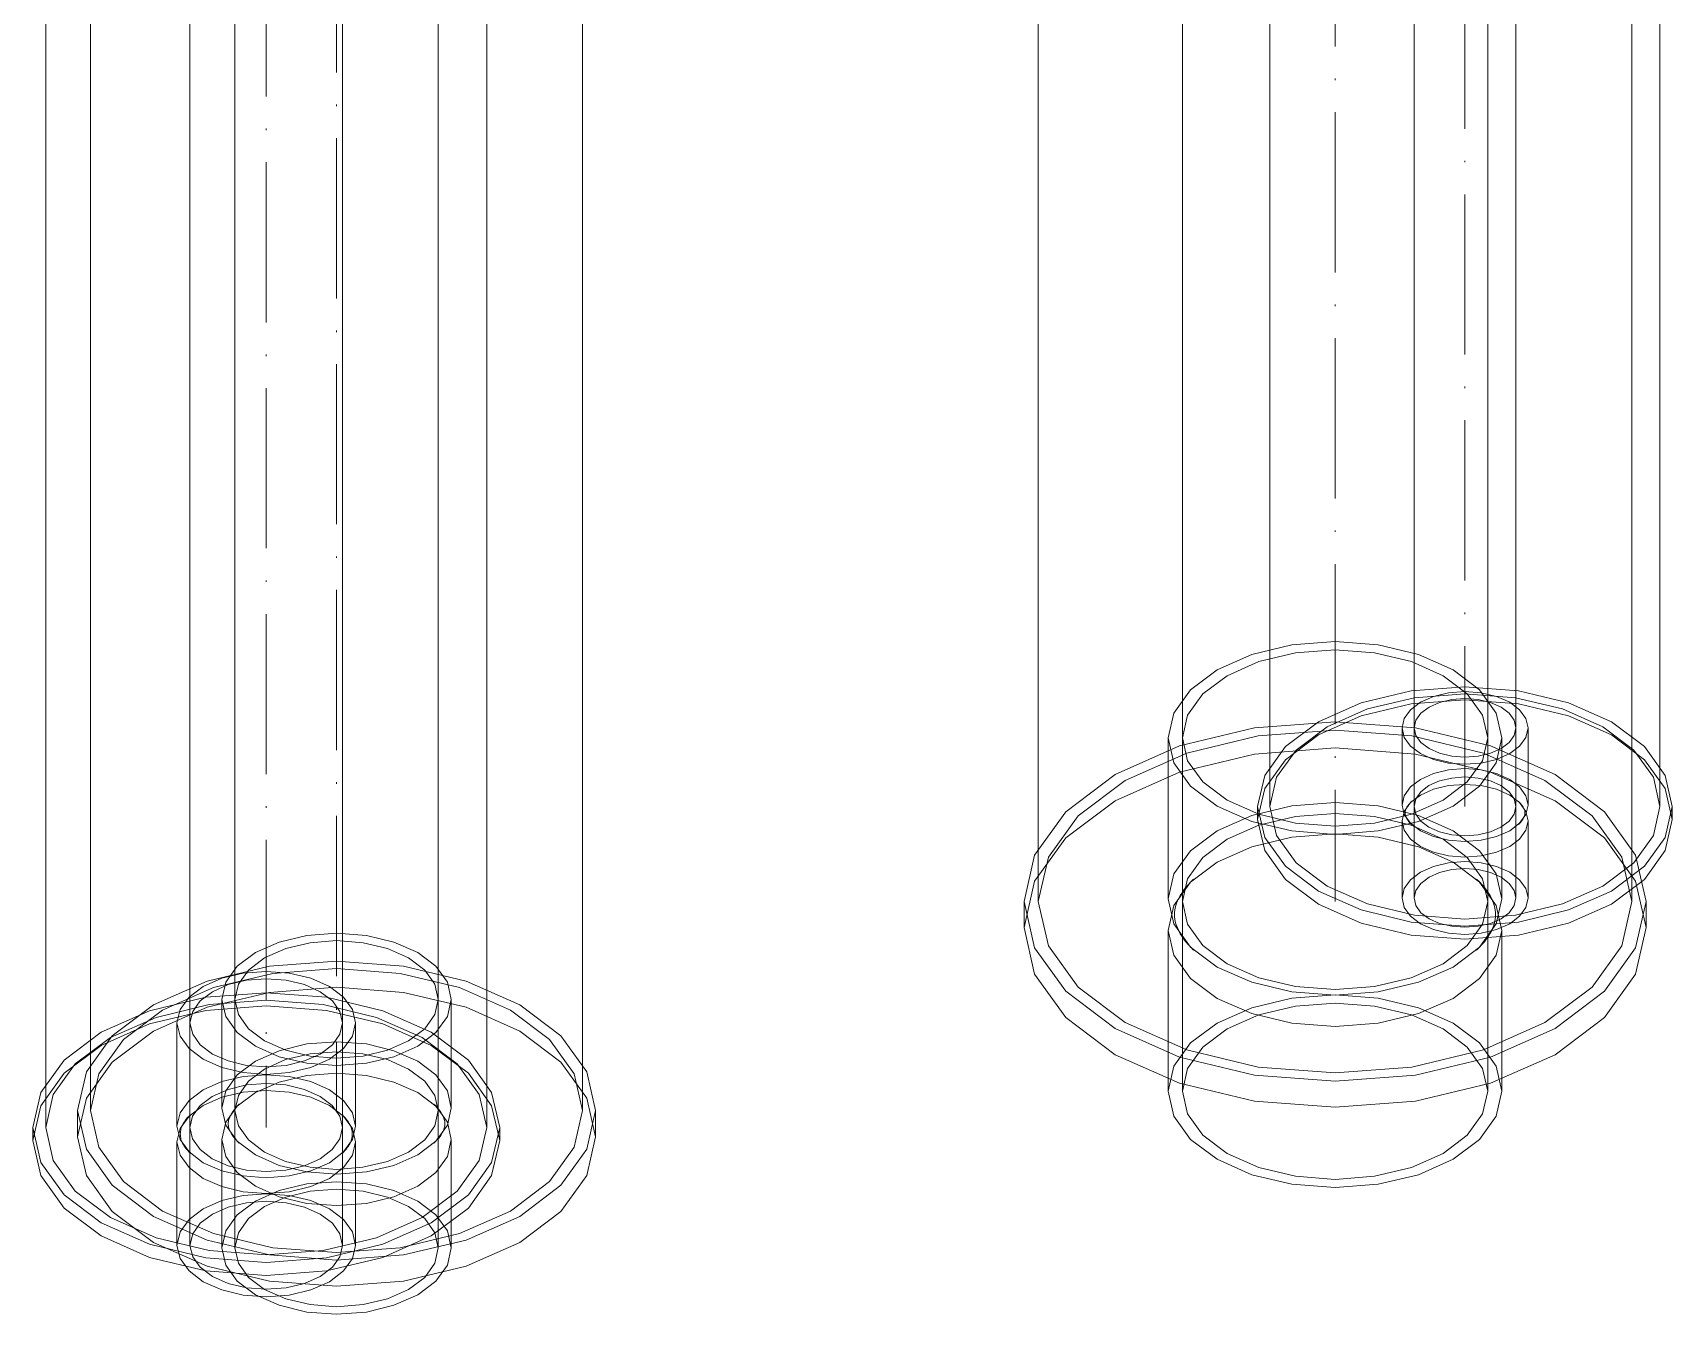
# Model space of a CAD drawing. Header units: millimetres. Extents: x -88595 to 880822, y -1054509 to -148035.
# Drawn here: x 425462.4 to 425564.7, y -314299.4 to -314219.5 of the extents above; entities that cross this region are included whole.
import ezdxf

# ---------------------------------------------------------------- set-up
doc = ezdxf.new("R2010")
doc.units = ezdxf.units.MM
doc.linetypes.add('$12$ADSK_Осевая', pattern=[14, 10, -2, 0, -2])
for name, color, linetype, lineweight in [('Изоляция', 7, 'Continuous', 18), ('Трубопровод', 7, 'Continuous', 18), ('Трубопроводы', 7, 'Continuous', 18)]:
    doc.layers.add(name, color=color, linetype=linetype, lineweight=lineweight)

# ---------------------------------------------------------------- blocks, each defined once
blk = doc.blocks.new('$0$ADSK_МедьПайка_Муфта - Муфта медная под пайку-4467626-В_ОВ3_4')
at = {"layer": 'Трубопроводы', "color": 190, "true_color": 0x8000ff}
for p, q in [((-8356.85, 8641.21), (-8356.85, 8634.75)), ((-8356.04, 8641.21), (-8356.04, 8627.32)), ((-8346.52, 8627.32), (-8346.52, 8641.21)), ((-8345.71, 8634.75), (-8345.71, 8641.21)), ((-8356.85, 8633.78), (-8356.85, 8627.32)), ((-8345.71, 8627.32), (-8345.71, 8633.78))]:
    blk.add_line(p, q, dxfattribs=at)
for points in [[(-8347.34, 8643.48, 0), (-8348.49, 8643.99, 0), (-8349.84, 8644.31, 0), (-8351.28, 8644.42, 0), (-8352.72, 8644.31, 0), (-8354.06, 8643.99, 0), (-8355.22, 8643.48, 0), (-8356.1, 8642.81, 0), (-8356.66, 8642.04, 0), (-8356.85, 8641.21, 0), (-8356.66, 8640.37, 0), (-8356.1, 8639.6, 0), (-8355.22, 8638.93, 0)], [(-8354.64, 8639.26, 0), (-8355.4, 8639.83, 0), (-8355.87, 8640.49, 0), (-8356.04, 8641.21, 0), (-8355.87, 8641.92, 0), (-8355.4, 8642.58, 0), (-8354.64, 8643.15, 0), (-8353.66, 8643.59, 0), (-8352.51, 8643.86, 0), (-8351.28, 8643.95, 0), (-8350.04, 8643.86, 0), (-8348.9, 8643.59, 0), (-8347.91, 8643.15, 0)], [(-8355.22, 8638.93, 0), (-8354.06, 8638.42, 0), (-8352.72, 8638.1, 0), (-8351.28, 8637.99, 0), (-8349.84, 8638.1, 0), (-8348.49, 8638.42, 0), (-8347.34, 8638.93, 0), (-8346.45, 8639.6, 0), (-8345.9, 8640.37, 0), (-8345.71, 8641.21, 0), (-8345.9, 8642.04, 0), (-8346.45, 8642.81, 0), (-8347.34, 8643.48, 0)], [(-8347.91, 8643.15, 0), (-8347.15, 8642.58, 0), (-8346.68, 8641.92, 0), (-8346.52, 8641.21, 0), (-8346.68, 8640.49, 0), (-8347.15, 8639.83, 0), (-8347.91, 8639.26, 0), (-8348.9, 8638.83, 0), (-8350.04, 8638.55, 0), (-8351.28, 8638.46, 0), (-8352.51, 8638.55, 0), (-8353.66, 8638.83, 0), (-8354.64, 8639.26, 0)], [(-8347.34, 8637.03, 0), (-8348.49, 8637.54, 0), (-8349.84, 8637.86, 0), (-8351.28, 8637.97, 0), (-8352.72, 8637.86, 0), (-8354.06, 8637.54, 0), (-8355.22, 8637.03, 0), (-8356.1, 8636.36, 0), (-8356.66, 8635.59, 0), (-8356.85, 8634.75, 0), (-8356.66, 8633.92, 0), (-8356.1, 8633.15, 0), (-8355.22, 8632.48, 0)], [(-8355.22, 8631.5, 0), (-8356.1, 8632.17, 0), (-8356.66, 8632.94, 0), (-8356.85, 8633.78, 0), (-8356.66, 8634.61, 0), (-8356.1, 8635.38, 0), (-8355.22, 8636.05, 0), (-8354.06, 8636.56, 0), (-8352.72, 8636.88, 0), (-8351.28, 8636.99, 0), (-8349.84, 8636.88, 0), (-8348.49, 8636.56, 0), (-8347.34, 8636.05, 0)], [(-8355.22, 8632.48, 0), (-8354.06, 8631.97, 0), (-8352.72, 8631.65, 0), (-8351.28, 8631.54, 0), (-8349.84, 8631.65, 0), (-8348.49, 8631.97, 0), (-8347.34, 8632.48, 0), (-8346.45, 8633.15, 0), (-8345.9, 8633.92, 0), (-8345.71, 8634.75, 0), (-8345.9, 8635.59, 0), (-8346.45, 8636.36, 0), (-8347.34, 8637.03, 0)], [(-8356, 8635.48, 0), (-8356.1, 8635.39, 0), (-8356.19, 8635.29, 0), (-8356.27, 8635.2, 0), (-8356.34, 8635.1, 0), (-8356.4, 8635.01, 0), (-8356.46, 8634.92, 0), (-8356.5, 8634.83, 0), (-8356.54, 8634.75, 0), (-8356.58, 8634.66, 0), (-8356.6, 8634.58, 0), (-8356.62, 8634.5, 0), (-8356.64, 8634.42, 0), (-8356.64, 8634.34, 0), (-8356.65, 8634.26, 0), (-8356.64, 8634.19, 0), (-8356.64, 8634.11, 0), (-8356.62, 8634.03, 0), (-8356.6, 8633.95, 0), (-8356.58, 8633.86, 0), (-8356.54, 8633.78, 0), (-8356.5, 8633.69, 0), (-8356.45, 8633.6, 0), (-8356.4, 8633.51, 0), (-8356.34, 8633.42, 0), (-8356.26, 8633.33, 0), (-8356.18, 8633.23, 0), (-8356.09, 8633.14, 0), (-8356, 8633.05, 0)], [(-8347.34, 8636.05, 0), (-8346.45, 8635.38, 0), (-8345.9, 8634.61, 0), (-8345.71, 8633.78, 0), (-8345.9, 8632.94, 0), (-8346.45, 8632.17, 0), (-8347.34, 8631.5, 0), (-8348.49, 8630.99, 0), (-8349.84, 8630.67, 0), (-8351.28, 8630.56, 0), (-8352.72, 8630.67, 0), (-8354.06, 8630.99, 0), (-8355.22, 8631.5, 0)], [(-8346.55, 8635.48, 0), (-8346.46, 8635.39, 0), (-8346.37, 8635.29, 0), (-8346.29, 8635.2, 0), (-8346.21, 8635.1, 0), (-8346.15, 8635.01, 0), (-8346.1, 8634.92, 0), (-8346.05, 8634.83, 0), (-8346.01, 8634.75, 0), (-8345.98, 8634.66, 0), (-8345.95, 8634.58, 0), (-8345.93, 8634.5, 0), (-8345.92, 8634.42, 0), (-8345.91, 8634.34, 0), (-8345.91, 8634.26, 0), (-8345.91, 8634.19, 0), (-8345.92, 8634.11, 0), (-8345.93, 8634.03, 0), (-8345.95, 8633.95, 0), (-8345.98, 8633.86, 0), (-8346.01, 8633.78, 0), (-8346.05, 8633.69, 0), (-8346.1, 8633.6, 0), (-8346.15, 8633.51, 0), (-8346.22, 8633.42, 0), (-8346.29, 8633.33, 0), (-8346.37, 8633.23, 0), (-8346.46, 8633.14, 0), (-8346.55, 8633.05, 0)], [(-8355.22, 8625.05, 0), (-8356.1, 8625.72, 0), (-8356.66, 8626.49, 0), (-8356.85, 8627.32, 0), (-8356.66, 8628.16, 0), (-8356.1, 8628.93, 0), (-8355.22, 8629.6, 0), (-8354.06, 8630.11, 0), (-8352.72, 8630.43, 0), (-8351.28, 8630.54, 0), (-8349.84, 8630.43, 0), (-8348.49, 8630.11, 0), (-8347.34, 8629.6, 0)], [(-8347.91, 8629.27, 0), (-8348.9, 8629.7, 0), (-8350.04, 8629.98, 0), (-8351.28, 8630.07, 0), (-8352.51, 8629.98, 0), (-8353.66, 8629.7, 0), (-8354.64, 8629.27, 0), (-8355.4, 8628.7, 0), (-8355.87, 8628.04, 0), (-8356.04, 8627.32, 0), (-8355.87, 8626.61, 0), (-8355.4, 8625.95, 0), (-8354.64, 8625.38, 0)], [(-8347.34, 8629.6, 0), (-8346.45, 8628.93, 0), (-8345.9, 8628.16, 0), (-8345.71, 8627.32, 0), (-8345.9, 8626.49, 0), (-8346.45, 8625.72, 0), (-8347.34, 8625.05, 0), (-8348.49, 8624.54, 0), (-8349.84, 8624.22, 0), (-8351.28, 8624.11, 0), (-8352.72, 8624.22, 0), (-8354.06, 8624.54, 0), (-8355.22, 8625.05, 0)], [(-8354.64, 8625.38, 0), (-8353.66, 8624.94, 0), (-8352.51, 8624.67, 0), (-8351.28, 8624.58, 0), (-8350.04, 8624.67, 0), (-8348.9, 8624.94, 0), (-8347.91, 8625.38, 0), (-8347.15, 8625.95, 0), (-8346.68, 8626.61, 0), (-8346.52, 8627.32, 0), (-8346.68, 8628.04, 0), (-8347.15, 8628.7, 0), (-8347.91, 8629.27, 0)]]:
    blk.add_polyline3d(points, dxfattribs=at)
blk = doc.blocks.new('$0$ADSK_МедьПайка_Муфта - Муфта медная под пайку-4466393-В_ОВ3_4')
at = {"layer": 'Трубопроводы', "color": 134, "true_color": 0x00a6a6}
for p, q in [((-8354.05, 8642.67), (-8354.05, 8635.89)), ((-8353.24, 8642.67), (-8353.24, 8627.16)), ((-8340.54, 8627.16), (-8340.54, 8642.67)), ((-8339.73, 8635.89), (-8339.73, 8642.67)), ((-8354.05, 8633.93), (-8354.05, 8627.16)), ((-8339.73, 8627.16), (-8339.73, 8633.93))]:
    blk.add_line(p, q, dxfattribs=at)
for points in [[(-8341.82, 8645.59, 0), (-8343.31, 8646.25, 0), (-8345.03, 8646.66, 0), (-8346.89, 8646.8, 0), (-8348.74, 8646.66, 0), (-8350.47, 8646.25, 0), (-8351.95, 8645.59, 0), (-8353.09, 8644.74, 0), (-8353.8, 8643.74, 0), (-8354.05, 8642.67, 0), (-8353.8, 8641.6, 0), (-8353.09, 8640.6, 0), (-8351.95, 8639.75, 0)], [(-8351.38, 8640.08, 0), (-8352.39, 8640.84, 0), (-8353.02, 8641.72, 0), (-8353.24, 8642.67, 0), (-8353.02, 8643.62, 0), (-8352.39, 8644.5, 0), (-8351.38, 8645.26, 0), (-8350.06, 8645.85, 0), (-8348.53, 8646.21, 0), (-8346.89, 8646.34, 0), (-8345.24, 8646.21, 0), (-8343.71, 8645.85, 0), (-8342.4, 8645.26, 0)], [(-8351.95, 8639.75, 0), (-8350.47, 8639.09, 0), (-8348.74, 8638.68, 0), (-8346.89, 8638.54, 0), (-8345.03, 8638.68, 0), (-8343.31, 8639.09, 0), (-8341.82, 8639.75, 0), (-8340.69, 8640.6, 0), (-8339.97, 8641.6, 0), (-8339.73, 8642.67, 0), (-8339.97, 8643.74, 0), (-8340.69, 8644.74, 0), (-8341.82, 8645.59, 0)], [(-8342.4, 8645.26, 0), (-8341.39, 8644.5, 0), (-8340.75, 8643.62, 0), (-8340.54, 8642.67, 0), (-8340.75, 8641.72, 0), (-8341.39, 8640.84, 0), (-8342.4, 8640.08, 0), (-8343.71, 8639.5, 0), (-8345.24, 8639.13, 0), (-8346.89, 8639, 0), (-8348.53, 8639.13, 0), (-8350.06, 8639.5, 0), (-8351.38, 8640.08, 0)], [(-8341.82, 8638.82, 0), (-8343.31, 8639.47, 0), (-8345.03, 8639.89, 0), (-8346.89, 8640.03, 0), (-8348.74, 8639.89, 0), (-8350.47, 8639.47, 0), (-8351.95, 8638.82, 0), (-8353.09, 8637.96, 0), (-8353.8, 8636.96, 0), (-8354.05, 8635.89, 0), (-8353.8, 8634.82, 0), (-8353.09, 8633.83, 0), (-8351.95, 8632.97, 0)], [(-8351.95, 8632.97, 0), (-8350.47, 8632.31, 0), (-8348.74, 8631.9, 0), (-8346.89, 8631.76, 0), (-8345.03, 8631.9, 0), (-8343.31, 8632.31, 0), (-8341.82, 8632.97, 0), (-8340.69, 8633.83, 0), (-8339.97, 8634.82, 0), (-8339.73, 8635.89, 0), (-8339.97, 8636.96, 0), (-8340.69, 8637.96, 0), (-8341.82, 8638.82, 0)], [(-8351.95, 8631.01, 0), (-8353.09, 8631.87, 0), (-8353.8, 8632.86, 0), (-8354.05, 8633.93, 0), (-8353.8, 8635, 0), (-8353.09, 8636, 0), (-8351.95, 8636.86, 0), (-8350.47, 8637.51, 0), (-8348.74, 8637.93, 0), (-8346.89, 8638.07, 0), (-8345.03, 8637.93, 0), (-8343.31, 8637.51, 0), (-8341.82, 8636.86, 0)], [(-8341.82, 8636.86, 0), (-8340.69, 8636, 0), (-8339.97, 8635, 0), (-8339.73, 8633.93, 0), (-8339.97, 8632.86, 0), (-8340.69, 8631.87, 0), (-8341.82, 8631.01, 0), (-8343.31, 8630.35, 0), (-8345.03, 8629.94, 0), (-8346.89, 8629.8, 0), (-8348.74, 8629.94, 0), (-8350.47, 8630.35, 0), (-8351.95, 8631.01, 0)], [(-8352.96, 8636.13, 0), (-8353.07, 8636.02, 0), (-8353.17, 8635.91, 0), (-8353.27, 8635.8, 0), (-8353.34, 8635.7, 0), (-8353.41, 8635.6, 0), (-8353.47, 8635.51, 0), (-8353.52, 8635.42, 0), (-8353.56, 8635.33, 0), (-8353.59, 8635.25, 0), (-8353.61, 8635.18, 0), (-8353.63, 8635.11, 0), (-8353.64, 8635.04, 0), (-8353.65, 8634.98, 0), (-8353.65, 8634.91, 0), (-8353.65, 8634.85, 0), (-8353.64, 8634.78, 0), (-8353.63, 8634.72, 0), (-8353.61, 8634.64, 0), (-8353.59, 8634.57, 0), (-8353.55, 8634.49, 0), (-8353.52, 8634.41, 0), (-8353.47, 8634.32, 0), (-8353.41, 8634.22, 0), (-8353.34, 8634.12, 0), (-8353.26, 8634.02, 0), (-8353.17, 8633.92, 0), (-8353.07, 8633.81, 0), (-8352.96, 8633.7, 0)], [(-8340.82, 8636.13, 0), (-8340.7, 8636.02, 0), (-8340.6, 8635.91, 0), (-8340.51, 8635.8, 0), (-8340.43, 8635.7, 0), (-8340.36, 8635.6, 0), (-8340.31, 8635.51, 0), (-8340.26, 8635.42, 0), (-8340.22, 8635.33, 0), (-8340.19, 8635.25, 0), (-8340.17, 8635.18, 0), (-8340.15, 8635.11, 0), (-8340.14, 8635.04, 0), (-8340.13, 8634.98, 0), (-8340.13, 8634.91, 0), (-8340.13, 8634.85, 0), (-8340.14, 8634.78, 0), (-8340.15, 8634.72, 0), (-8340.17, 8634.64, 0), (-8340.19, 8634.57, 0), (-8340.22, 8634.49, 0), (-8340.26, 8634.41, 0), (-8340.31, 8634.32, 0), (-8340.37, 8634.22, 0), (-8340.43, 8634.12, 0), (-8340.51, 8634.02, 0), (-8340.61, 8633.92, 0), (-8340.71, 8633.81, 0), (-8340.82, 8633.7, 0)], [(-8351.95, 8624.23, 0), (-8353.09, 8625.09, 0), (-8353.8, 8626.09, 0), (-8354.05, 8627.16, 0), (-8353.8, 8628.23, 0), (-8353.09, 8629.22, 0), (-8351.95, 8630.08, 0), (-8350.47, 8630.74, 0), (-8348.74, 8631.15, 0), (-8346.89, 8631.29, 0), (-8345.03, 8631.15, 0), (-8343.31, 8630.74, 0), (-8341.82, 8630.08, 0)], [(-8342.4, 8629.75, 0), (-8343.71, 8630.33, 0), (-8345.24, 8630.7, 0), (-8346.89, 8630.82, 0), (-8348.53, 8630.7, 0), (-8350.06, 8630.33, 0), (-8351.38, 8629.75, 0), (-8352.39, 8628.99, 0), (-8353.02, 8628.11, 0), (-8353.24, 8627.16, 0), (-8353.02, 8626.21, 0), (-8352.39, 8625.32, 0), (-8351.38, 8624.56, 0)], [(-8341.82, 8630.08, 0), (-8340.69, 8629.22, 0), (-8339.97, 8628.23, 0), (-8339.73, 8627.16, 0), (-8339.97, 8626.09, 0), (-8340.69, 8625.09, 0), (-8341.82, 8624.23, 0), (-8343.31, 8623.58, 0), (-8345.03, 8623.16, 0), (-8346.89, 8623.02, 0), (-8348.74, 8623.16, 0), (-8350.47, 8623.58, 0), (-8351.95, 8624.23, 0)], [(-8351.38, 8624.56, 0), (-8350.06, 8623.98, 0), (-8348.53, 8623.62, 0), (-8346.89, 8623.49, 0), (-8345.24, 8623.62, 0), (-8343.71, 8623.98, 0), (-8342.4, 8624.56, 0), (-8341.39, 8625.32, 0), (-8340.75, 8626.21, 0), (-8340.54, 8627.16, 0), (-8340.75, 8628.11, 0), (-8341.39, 8628.99, 0), (-8342.4, 8629.75, 0)]]:
    blk.add_polyline3d(points, dxfattribs=at)
blk = doc.blocks.new('$0$ADSK_МедьПайка_Муфта - Муфта медная под пайку-4467772-В_ОВ3_4')
at = {"layer": 'Трубопроводы', "color": 134, "true_color": 0x00a6a6}
for p, q in [((-8294.98, 8658.99), (-8294.98, 8648.94)), ((-8294.09, 8658.99), (-8294.09, 8636.94)), ((-8275.04, 8636.94), (-8275.04, 8658.99)), ((-8274.15, 8648.94), (-8274.15, 8658.99)), ((-8294.98, 8646.98), (-8294.98, 8636.94)), ((-8274.15, 8636.94), (-8274.15, 8646.98))]:
    blk.add_line(p, q, dxfattribs=at)
for points in [[(-8277.2, 8663.24, 0), (-8279.36, 8664.19, 0), (-8281.87, 8664.79, 0), (-8284.57, 8665, 0), (-8287.26, 8664.79, 0), (-8289.77, 8664.19, 0), (-8291.93, 8663.24, 0), (-8293.59, 8661.99, 0), (-8294.63, 8660.54, 0), (-8294.98, 8658.99, 0), (-8294.63, 8657.43, 0), (-8293.59, 8655.98, 0), (-8291.93, 8654.73, 0)], [(-8291.3, 8655.1, 0), (-8292.82, 8656.24, 0), (-8293.77, 8657.56, 0), (-8294.09, 8658.99, 0), (-8293.77, 8660.41, 0), (-8292.82, 8661.74, 0), (-8291.3, 8662.87, 0), (-8289.33, 8663.75, 0), (-8287.03, 8664.3, 0), (-8284.57, 8664.49, 0), (-8282.1, 8664.3, 0), (-8279.8, 8663.75, 0), (-8277.83, 8662.87, 0)], [(-8291.93, 8654.73, 0), (-8289.77, 8653.78, 0), (-8287.26, 8653.18, 0), (-8284.57, 8652.97, 0), (-8281.87, 8653.18, 0), (-8279.36, 8653.78, 0), (-8277.2, 8654.73, 0), (-8275.55, 8655.98, 0), (-8274.51, 8657.43, 0), (-8274.15, 8658.99, 0), (-8274.51, 8660.54, 0), (-8275.55, 8661.99, 0), (-8277.2, 8663.24, 0)], [(-8277.83, 8662.87, 0), (-8276.32, 8661.74, 0), (-8275.37, 8660.41, 0), (-8275.04, 8658.99, 0), (-8275.37, 8657.56, 0), (-8276.32, 8656.24, 0), (-8277.83, 8655.1, 0), (-8279.8, 8654.22, 0), (-8282.1, 8653.67, 0), (-8284.57, 8653.49, 0), (-8287.03, 8653.67, 0), (-8289.33, 8654.22, 0), (-8291.3, 8655.1, 0)], [(-8277.2, 8653.2, 0), (-8279.36, 8654.15, 0), (-8281.87, 8654.75, 0), (-8284.57, 8654.96, 0), (-8287.26, 8654.75, 0), (-8289.77, 8654.15, 0), (-8291.93, 8653.2, 0), (-8293.59, 8651.95, 0), (-8294.63, 8650.5, 0), (-8294.98, 8648.94, 0), (-8294.63, 8647.39, 0), (-8293.59, 8645.94, 0), (-8291.93, 8644.69, 0)], [(-8291.93, 8642.73, 0), (-8293.59, 8643.98, 0), (-8294.63, 8645.43, 0), (-8294.98, 8646.98, 0), (-8294.63, 8648.54, 0), (-8293.59, 8649.99, 0), (-8291.93, 8651.24, 0), (-8289.77, 8652.19, 0), (-8287.26, 8652.79, 0), (-8284.57, 8653, 0), (-8281.87, 8652.79, 0), (-8279.36, 8652.19, 0), (-8277.2, 8651.24, 0)], [(-8291.93, 8644.69, 0), (-8289.77, 8643.74, 0), (-8287.26, 8643.14, 0), (-8284.57, 8642.93, 0), (-8281.87, 8643.14, 0), (-8279.36, 8643.74, 0), (-8277.2, 8644.69, 0), (-8275.55, 8645.94, 0), (-8274.51, 8647.39, 0), (-8274.15, 8648.94, 0), (-8274.51, 8650.5, 0), (-8275.55, 8651.95, 0), (-8277.2, 8653.2, 0)], [(-8277.2, 8651.24, 0), (-8275.55, 8649.99, 0), (-8274.51, 8648.54, 0), (-8274.15, 8646.98, 0), (-8274.51, 8645.43, 0), (-8275.55, 8643.98, 0), (-8277.2, 8642.73, 0), (-8279.36, 8641.78, 0), (-8281.87, 8641.18, 0), (-8284.57, 8640.97, 0), (-8287.26, 8641.18, 0), (-8289.77, 8641.78, 0), (-8291.93, 8642.73, 0)], [(-8293.4, 8650.17, 0), (-8293.58, 8650, 0), (-8293.74, 8649.82, 0), (-8293.89, 8649.65, 0), (-8294.02, 8649.48, 0), (-8294.14, 8649.31, 0), (-8294.24, 8649.15, 0), (-8294.33, 8648.99, 0), (-8294.4, 8648.83, 0), (-8294.46, 8648.68, 0), (-8294.5, 8648.53, 0), (-8294.54, 8648.38, 0), (-8294.56, 8648.24, 0), (-8294.58, 8648.1, 0), (-8294.58, 8647.96, 0), (-8294.58, 8647.82, 0), (-8294.56, 8647.68, 0), (-8294.54, 8647.54, 0), (-8294.5, 8647.39, 0), (-8294.45, 8647.24, 0), (-8294.39, 8647.09, 0), (-8294.32, 8646.93, 0), (-8294.23, 8646.77, 0), (-8294.13, 8646.61, 0), (-8294.02, 8646.44, 0), (-8293.88, 8646.27, 0), (-8293.73, 8646.1, 0), (-8293.57, 8645.92, 0), (-8293.4, 8645.75, 0)], [(-8275.74, 8650.17, 0), (-8275.56, 8650, 0), (-8275.39, 8649.82, 0), (-8275.24, 8649.65, 0), (-8275.11, 8649.48, 0), (-8274.99, 8649.31, 0), (-8274.89, 8649.15, 0), (-8274.81, 8648.99, 0), (-8274.74, 8648.83, 0), (-8274.68, 8648.68, 0), (-8274.63, 8648.53, 0), (-8274.59, 8648.38, 0), (-8274.57, 8648.24, 0), (-8274.56, 8648.1, 0), (-8274.55, 8647.96, 0), (-8274.56, 8647.82, 0), (-8274.57, 8647.68, 0), (-8274.6, 8647.54, 0), (-8274.63, 8647.39, 0), (-8274.68, 8647.24, 0), (-8274.74, 8647.09, 0), (-8274.81, 8646.93, 0), (-8274.9, 8646.77, 0), (-8275, 8646.61, 0), (-8275.12, 8646.44, 0), (-8275.25, 8646.27, 0), (-8275.4, 8646.1, 0), (-8275.56, 8645.92, 0), (-8275.74, 8645.75, 0)], [(-8291.93, 8632.69, 0), (-8293.59, 8633.93, 0), (-8294.63, 8635.38, 0), (-8294.98, 8636.94, 0), (-8294.63, 8638.5, 0), (-8293.59, 8639.95, 0), (-8291.93, 8641.19, 0), (-8289.77, 8642.15, 0), (-8287.26, 8642.75, 0), (-8284.57, 8642.95, 0), (-8281.87, 8642.75, 0), (-8279.36, 8642.15, 0), (-8277.2, 8641.19, 0)], [(-8277.83, 8640.83, 0), (-8279.8, 8641.7, 0), (-8282.1, 8642.25, 0), (-8284.57, 8642.44, 0), (-8287.03, 8642.25, 0), (-8289.33, 8641.7, 0), (-8291.3, 8640.83, 0), (-8292.82, 8639.69, 0), (-8293.77, 8638.36, 0), (-8294.09, 8636.94, 0), (-8293.77, 8635.52, 0), (-8292.82, 8634.19, 0), (-8291.3, 8633.05, 0)], [(-8277.2, 8641.19, 0), (-8275.55, 8639.95, 0), (-8274.51, 8638.5, 0), (-8274.15, 8636.94, 0), (-8274.51, 8635.38, 0), (-8275.55, 8633.93, 0), (-8277.2, 8632.69, 0), (-8279.36, 8631.73, 0), (-8281.87, 8631.13, 0), (-8284.57, 8630.93, 0), (-8287.26, 8631.13, 0), (-8289.77, 8631.73, 0), (-8291.93, 8632.69, 0)], [(-8291.3, 8633.05, 0), (-8289.33, 8632.18, 0), (-8287.03, 8631.63, 0), (-8284.57, 8631.44, 0), (-8282.1, 8631.63, 0), (-8279.8, 8632.18, 0), (-8277.83, 8633.05, 0), (-8276.32, 8634.19, 0), (-8275.37, 8635.52, 0), (-8275.04, 8636.94, 0), (-8275.37, 8638.36, 0), (-8276.32, 8639.69, 0), (-8277.83, 8640.83, 0)]]:
    blk.add_polyline3d(points, dxfattribs=at)
blk = doc.blocks.new('$0$ADSK_МедьПайка_Муфта - Муфта медная под пайку-V64-В_ОВ3_4')
at = {"layer": 'Трубопроводы', "color": 190, "true_color": 0x8000ff}
for p, q in [((-8280.39, 8659.61), (-8280.39, 8654.8)), ((-8279.63, 8659.61), (-8279.63, 8649)), ((-8273.28, 8649), (-8273.28, 8659.61)), ((-8272.52, 8654.8), (-8272.52, 8659.61)), ((-8280.39, 8653.82), (-8280.39, 8649)), ((-8272.52, 8649), (-8272.52, 8653.82))]:
    blk.add_line(p, q, dxfattribs=at)
for points in [[(-8273.67, 8658.01, 0), (-8273.05, 8658.48, 0), (-8272.66, 8659.02, 0), (-8272.52, 8659.61, 0), (-8272.66, 8660.2, 0), (-8273.05, 8660.75, 0), (-8273.67, 8661.22, 0), (-8274.49, 8661.58, 0), (-8275.44, 8661.81, 0), (-8276.46, 8661.88, 0), (-8277.48, 8661.81, 0), (-8278.42, 8661.58, 0), (-8279.24, 8661.22, 0)], [(-8279.24, 8661.22, 0), (-8279.86, 8660.75, 0), (-8280.26, 8660.2, 0), (-8280.39, 8659.61, 0), (-8280.26, 8659.02, 0), (-8279.86, 8658.48, 0), (-8279.24, 8658.01, 0), (-8278.42, 8657.65, 0), (-8277.48, 8657.42, 0), (-8276.46, 8657.34, 0), (-8275.44, 8657.42, 0), (-8274.49, 8657.65, 0), (-8273.67, 8658.01, 0)], [(-8274.21, 8658.32, 0), (-8274.87, 8658.03, 0), (-8275.64, 8657.84, 0), (-8276.46, 8657.78, 0), (-8277.28, 8657.84, 0), (-8278.04, 8658.03, 0), (-8278.7, 8658.32, 0), (-8279.21, 8658.7, 0), (-8279.52, 8659.14, 0), (-8279.63, 8659.61, 0), (-8279.52, 8660.09, 0), (-8279.21, 8660.53, 0), (-8278.7, 8660.91, 0)], [(-8278.7, 8660.91, 0), (-8278.04, 8661.2, 0), (-8277.28, 8661.38, 0), (-8276.46, 8661.45, 0), (-8275.64, 8661.38, 0), (-8274.87, 8661.2, 0), (-8274.21, 8660.91, 0), (-8273.71, 8660.53, 0), (-8273.39, 8660.09, 0), (-8273.28, 8659.61, 0), (-8273.39, 8659.14, 0), (-8273.71, 8658.7, 0), (-8274.21, 8658.32, 0)], [(-8273.67, 8653.19, 0), (-8273.05, 8653.66, 0), (-8272.66, 8654.21, 0), (-8272.52, 8654.8, 0), (-8272.66, 8655.38, 0), (-8273.05, 8655.93, 0), (-8273.67, 8656.4, 0), (-8274.49, 8656.76, 0), (-8275.44, 8656.99, 0), (-8276.46, 8657.07, 0), (-8277.48, 8656.99, 0), (-8278.42, 8656.76, 0), (-8279.24, 8656.4, 0)], [(-8279.24, 8656.4, 0), (-8279.86, 8655.93, 0), (-8280.26, 8655.38, 0), (-8280.39, 8654.8, 0), (-8280.26, 8654.21, 0), (-8279.86, 8653.66, 0), (-8279.24, 8653.19, 0), (-8278.42, 8652.83, 0), (-8277.48, 8652.6, 0), (-8276.46, 8652.52, 0), (-8275.44, 8652.6, 0), (-8274.49, 8652.83, 0), (-8273.67, 8653.19, 0)], [(-8279.24, 8655.42, 0), (-8278.42, 8655.78, 0), (-8277.48, 8656.01, 0), (-8276.46, 8656.09, 0), (-8275.44, 8656.01, 0), (-8274.49, 8655.78, 0), (-8273.67, 8655.42, 0), (-8273.05, 8654.95, 0), (-8272.66, 8654.4, 0), (-8272.52, 8653.82, 0), (-8272.66, 8653.23, 0), (-8273.05, 8652.68, 0), (-8273.67, 8652.21, 0)], [(-8273.67, 8652.21, 0), (-8274.49, 8651.85, 0), (-8275.44, 8651.62, 0), (-8276.46, 8651.54, 0), (-8277.48, 8651.62, 0), (-8278.42, 8651.85, 0), (-8279.24, 8652.21, 0), (-8279.86, 8652.68, 0), (-8280.26, 8653.23, 0), (-8280.39, 8653.82, 0), (-8280.26, 8654.4, 0), (-8279.86, 8654.95, 0), (-8279.24, 8655.42, 0)], [(-8279.79, 8653.59, 0), (-8279.86, 8653.65, 0), (-8279.92, 8653.71, 0), (-8279.97, 8653.77, 0), (-8280.01, 8653.83, 0), (-8280.05, 8653.89, 0), (-8280.08, 8653.94, 0), (-8280.11, 8654, 0), (-8280.14, 8654.05, 0), (-8280.15, 8654.09, 0), (-8280.17, 8654.14, 0), (-8280.18, 8654.18, 0), (-8280.19, 8654.23, 0), (-8280.19, 8654.27, 0), (-8280.19, 8654.31, 0), (-8280.19, 8654.35, 0), (-8280.19, 8654.39, 0), (-8280.18, 8654.43, 0), (-8280.17, 8654.47, 0), (-8280.15, 8654.52, 0), (-8280.13, 8654.57, 0), (-8280.11, 8654.62, 0), (-8280.08, 8654.67, 0), (-8280.05, 8654.72, 0), (-8280.01, 8654.78, 0), (-8279.96, 8654.84, 0), (-8279.91, 8654.9, 0), (-8279.85, 8654.96, 0), (-8279.79, 8655.02, 0)], [(-8273.12, 8653.59, 0), (-8273.06, 8653.65, 0), (-8273, 8653.71, 0), (-8272.95, 8653.77, 0), (-8272.9, 8653.83, 0), (-8272.86, 8653.89, 0), (-8272.83, 8653.94, 0), (-8272.8, 8654, 0), (-8272.78, 8654.05, 0), (-8272.76, 8654.09, 0), (-8272.75, 8654.14, 0), (-8272.73, 8654.18, 0), (-8272.73, 8654.23, 0), (-8272.72, 8654.27, 0), (-8272.72, 8654.31, 0), (-8272.72, 8654.35, 0), (-8272.73, 8654.39, 0), (-8272.73, 8654.43, 0), (-8272.75, 8654.47, 0), (-8272.76, 8654.52, 0), (-8272.78, 8654.57, 0), (-8272.8, 8654.62, 0), (-8272.83, 8654.67, 0), (-8272.86, 8654.72, 0), (-8272.9, 8654.78, 0), (-8272.95, 8654.84, 0), (-8273, 8654.9, 0), (-8273.06, 8654.96, 0), (-8273.12, 8655.02, 0)], [(-8273.67, 8647.39, 0), (-8274.49, 8647.03, 0), (-8275.44, 8646.8, 0), (-8276.46, 8646.73, 0), (-8277.48, 8646.8, 0), (-8278.42, 8647.03, 0), (-8279.24, 8647.39, 0), (-8279.86, 8647.86, 0), (-8280.26, 8648.41, 0), (-8280.39, 8649, 0), (-8280.26, 8649.59, 0), (-8279.86, 8650.13, 0), (-8279.24, 8650.6, 0)], [(-8279.24, 8650.6, 0), (-8278.42, 8650.97, 0), (-8277.48, 8651.19, 0), (-8276.46, 8651.27, 0), (-8275.44, 8651.19, 0), (-8274.49, 8650.97, 0), (-8273.67, 8650.6, 0), (-8273.05, 8650.13, 0), (-8272.66, 8649.59, 0), (-8272.52, 8649, 0), (-8272.66, 8648.41, 0), (-8273.05, 8647.86, 0), (-8273.67, 8647.39, 0)], [(-8274.21, 8647.7, 0), (-8273.71, 8648.08, 0), (-8273.39, 8648.52, 0), (-8273.28, 8649, 0), (-8273.39, 8649.47, 0), (-8273.71, 8649.91, 0), (-8274.21, 8650.29, 0), (-8274.87, 8650.59, 0), (-8275.64, 8650.77, 0), (-8276.46, 8650.83, 0), (-8277.28, 8650.77, 0), (-8278.04, 8650.59, 0), (-8278.7, 8650.29, 0)], [(-8278.7, 8650.29, 0), (-8279.21, 8649.91, 0), (-8279.52, 8649.47, 0), (-8279.63, 8649, 0), (-8279.52, 8648.52, 0), (-8279.21, 8648.08, 0), (-8278.7, 8647.7, 0), (-8278.04, 8647.41, 0), (-8277.28, 8647.23, 0), (-8276.46, 8647.17, 0), (-8275.64, 8647.23, 0), (-8274.87, 8647.41, 0), (-8274.21, 8647.7, 0)]]:
    blk.add_polyline3d(points, dxfattribs=at)

msp = doc.modelspace()

# ---------------------------------------------------------------- linework, layer by layer
at = {"layer": 'Изоляция', "color": 190, "true_color": 0x8000ff}
for p, q in [((425539.61, -313661.21), (425539.61, -314267.74)), ((425563.96, -314267.74), (425563.96, -313661.21)), ((425463.21, -313790.43), (425463.21, -314287.78)), ((425490.73, -314287.78), (425490.73, -313790.43)), ((425538.85, -314267.74), (425538.85, -314268.55)), ((425564.72, -314268.55), (425564.72, -314267.74)), ((425462.4, -314287.78), (425462.4, -314288.59)), ((425491.54, -314288.59), (425491.54, -314287.78))]:
    msp.add_line(p, q, dxfattribs=at)
at = {"layer": 'Изоляция', "color": 134, "true_color": 0x00a6a6}
for p, q in [((425466.01, -313710.84), (425466.01, -314286.72)), ((425496.71, -314286.72), (425496.71, -313710.84)), ((425525.16, -313727.86), (425525.16, -314273.67)), ((425562.21, -314273.67), (425562.21, -313727.86)), ((425524.27, -314273.67), (425524.27, -314275.3)), ((425563.1, -314275.3), (425563.1, -314273.67)), ((425465.2, -314286.72), (425465.2, -314288.35)), ((425497.52, -314288.35), (425497.52, -314286.72))]:
    msp.add_line(p, q, dxfattribs=at)
at = {"layer": 'Изоляция', "color": 190, "true_color": 0x8000ff}
for points in [[(425560.94, -314262.46, 0), (425558.26, -314261.27, 0), (425555.14, -314260.52, 0), (425551.79, -314260.27, 0), (425548.44, -314260.52, 0), (425545.32, -314261.27, 0), (425542.64, -314262.46, 0)], [(425542.64, -314263.27, 0), (425545.32, -314262.09, 0), (425548.44, -314261.34, 0), (425551.79, -314261.08, 0), (425555.14, -314261.34, 0), (425558.26, -314262.09, 0), (425560.94, -314263.27, 0)], [(425543.18, -314262.77, 0), (425545.7, -314261.65, 0), (425548.64, -314260.95, 0), (425551.79, -314260.71, 0), (425554.94, -314260.95, 0), (425557.88, -314261.65, 0), (425560.4, -314262.77, 0)], [(425542.64, -314262.46, 0), (425540.59, -314264, 0), (425539.3, -314265.8, 0), (425538.85, -314267.74, 0), (425539.3, -314269.67, 0), (425540.59, -314271.47, 0), (425542.64, -314273.02, 0)], [(425560.94, -314273.02, 0), (425562.99, -314271.47, 0), (425564.28, -314269.67, 0), (425564.72, -314267.74, 0), (425564.28, -314265.8, 0), (425562.99, -314264, 0), (425560.94, -314262.46, 0)], [(425542.64, -314273.83, 0), (425540.59, -314272.29, 0), (425539.3, -314270.49, 0), (425538.85, -314268.55, 0), (425539.3, -314266.62, 0), (425540.59, -314264.82, 0), (425542.64, -314263.27, 0)], [(425543.18, -314272.71, 0), (425541.25, -314271.25, 0), (425540.03, -314269.56, 0), (425539.61, -314267.74, 0), (425540.03, -314265.92, 0), (425541.25, -314264.22, 0), (425543.18, -314262.77, 0)], [(425560.4, -314262.77, 0), (425562.33, -314264.22, 0), (425563.55, -314265.92, 0), (425563.96, -314267.74, 0), (425563.55, -314269.56, 0), (425562.33, -314271.25, 0), (425560.4, -314272.71, 0)], [(425560.94, -314263.27, 0), (425562.99, -314264.82, 0), (425564.28, -314266.62, 0), (425564.72, -314268.55, 0), (425564.28, -314270.49, 0), (425562.99, -314272.29, 0), (425560.94, -314273.83, 0)], [(425560.4, -314272.71, 0), (425557.88, -314273.82, 0), (425554.94, -314274.53, 0), (425551.79, -314274.77, 0), (425548.64, -314274.53, 0), (425545.7, -314273.82, 0), (425543.18, -314272.71, 0)], [(425542.64, -314273.02, 0), (425545.32, -314274.2, 0), (425548.44, -314274.95, 0), (425551.79, -314275.2, 0), (425555.14, -314274.95, 0), (425558.26, -314274.2, 0), (425560.94, -314273.02, 0)], [(425560.94, -314273.83, 0), (425558.26, -314275.02, 0), (425555.14, -314275.77, 0), (425551.79, -314276.02, 0), (425548.44, -314275.77, 0), (425545.32, -314275.02, 0), (425542.64, -314273.83, 0)], [(425487.27, -314281.83, 0), (425484.25, -314280.49, 0), (425480.74, -314279.65, 0), (425476.97, -314279.36, 0), (425473.2, -314279.65, 0), (425469.68, -314280.49, 0), (425466.67, -314281.83, 0)], [(425467.24, -314282.16, 0), (425470.09, -314280.9, 0), (425473.41, -314280.1, 0), (425476.97, -314279.83, 0), (425480.53, -314280.1, 0), (425483.85, -314280.9, 0), (425486.7, -314282.16, 0)], [(425466.67, -314282.65, 0), (425469.68, -314281.31, 0), (425473.2, -314280.47, 0), (425476.97, -314280.18, 0), (425480.74, -314280.47, 0), (425484.25, -314281.31, 0), (425487.27, -314282.65, 0)], [(425466.67, -314281.83, 0), (425464.35, -314283.57, 0), (425462.9, -314285.6, 0), (425462.4, -314287.78, 0), (425462.9, -314289.95, 0), (425464.35, -314291.98, 0), (425466.67, -314293.73, 0)], [(425487.27, -314293.73, 0), (425489.59, -314291.98, 0), (425491.04, -314289.95, 0), (425491.54, -314287.78, 0), (425491.04, -314285.6, 0), (425489.59, -314283.57, 0), (425487.27, -314281.83, 0)], [(425466.67, -314294.54, 0), (425464.35, -314292.8, 0), (425462.9, -314290.77, 0), (425462.4, -314288.59, 0), (425462.9, -314286.42, 0), (425464.35, -314284.39, 0), (425466.67, -314282.65, 0)], [(425467.24, -314293.39, 0), (425465.05, -314291.75, 0), (425463.68, -314289.83, 0), (425463.21, -314287.78, 0), (425463.68, -314285.72, 0), (425465.05, -314283.8, 0), (425467.24, -314282.16, 0)], [(425486.7, -314282.16, 0), (425488.89, -314283.8, 0), (425490.26, -314285.72, 0), (425490.73, -314287.78, 0), (425490.26, -314289.83, 0), (425488.89, -314291.75, 0), (425486.7, -314293.39, 0)], [(425487.27, -314282.65, 0), (425489.59, -314284.39, 0), (425491.04, -314286.42, 0), (425491.54, -314288.59, 0), (425491.04, -314290.77, 0), (425489.59, -314292.8, 0), (425487.27, -314294.54, 0)], [(425466.67, -314293.73, 0), (425469.68, -314295.06, 0), (425473.2, -314295.9, 0), (425476.97, -314296.19, 0), (425480.74, -314295.9, 0), (425484.25, -314295.06, 0), (425487.27, -314293.73, 0)], [(425486.7, -314293.39, 0), (425483.85, -314294.66, 0), (425480.53, -314295.45, 0), (425476.97, -314295.72, 0), (425473.41, -314295.45, 0), (425470.09, -314294.66, 0), (425467.24, -314293.39, 0)], [(425487.27, -314294.54, 0), (425484.25, -314295.88, 0), (425480.74, -314296.72, 0), (425476.97, -314297.01, 0), (425473.2, -314296.72, 0), (425469.68, -314295.88, 0), (425466.67, -314294.54, 0)]]:
    msp.add_polyline3d(points, dxfattribs=at)
at = {"layer": 'Изоляция', "color": 134, "true_color": 0x00a6a6}
for points in [[(425557.41, -314265.74, 0), (425553.39, -314263.96, 0), (425548.71, -314262.84, 0), (425543.68, -314262.46, 0), (425538.66, -314262.84, 0), (425533.97, -314263.96, 0), (425529.95, -314265.74, 0)], [(425530.58, -314266.11, 0), (425534.42, -314264.41, 0), (425538.89, -314263.34, 0), (425543.68, -314262.97, 0), (425548.47, -314263.34, 0), (425552.94, -314264.41, 0), (425556.78, -314266.11, 0)], [(425529.95, -314267.38, 0), (425533.97, -314265.6, 0), (425538.66, -314264.48, 0), (425543.68, -314264.09, 0), (425548.71, -314264.48, 0), (425553.39, -314265.6, 0), (425557.41, -314267.38, 0)], [(425529.95, -314265.74, 0), (425526.87, -314268.07, 0), (425524.93, -314270.77, 0), (425524.27, -314273.67, 0), (425524.93, -314276.57, 0), (425526.87, -314279.27, 0), (425529.95, -314281.6, 0)], [(425557.41, -314281.6, 0), (425560.49, -314279.27, 0), (425562.43, -314276.57, 0), (425563.1, -314273.67, 0), (425562.43, -314270.77, 0), (425560.49, -314268.07, 0), (425557.41, -314265.74, 0)], [(425530.58, -314281.23, 0), (425527.64, -314279.02, 0), (425525.79, -314276.44, 0), (425525.16, -314273.67, 0), (425525.79, -314270.9, 0), (425527.64, -314268.32, 0), (425530.58, -314266.11, 0)], [(425556.78, -314266.11, 0), (425559.72, -314268.32, 0), (425561.57, -314270.9, 0), (425562.21, -314273.67, 0), (425561.57, -314276.44, 0), (425559.72, -314279.02, 0), (425556.78, -314281.23, 0)], [(425529.95, -314283.23, 0), (425526.87, -314280.91, 0), (425524.93, -314278.2, 0), (425524.27, -314275.3, 0), (425524.93, -314272.4, 0), (425526.87, -314269.7, 0), (425529.95, -314267.38, 0)], [(425557.41, -314267.38, 0), (425560.49, -314269.7, 0), (425562.43, -314272.4, 0), (425563.1, -314275.3, 0), (425562.43, -314278.2, 0), (425560.49, -314280.91, 0), (425557.41, -314283.23, 0)], [(425492.79, -314280.12, 0), (425489.44, -314278.64, 0), (425485.54, -314277.71, 0), (425481.36, -314277.39, 0), (425477.18, -314277.71, 0), (425473.28, -314278.64, 0), (425469.93, -314280.12, 0)], [(425470.5, -314280.45, 0), (425473.68, -314279.04, 0), (425477.39, -314278.16, 0), (425481.36, -314277.86, 0), (425485.33, -314278.16, 0), (425489.03, -314279.04, 0), (425492.21, -314280.45, 0)], [(425469.93, -314281.76, 0), (425473.28, -314280.27, 0), (425477.18, -314279.34, 0), (425481.36, -314279.02, 0), (425485.54, -314279.34, 0), (425489.44, -314280.27, 0), (425492.79, -314281.76, 0)], [(425469.93, -314280.12, 0), (425467.36, -314282.05, 0), (425465.75, -314284.3, 0), (425465.2, -314286.72, 0), (425465.75, -314289.13, 0), (425467.36, -314291.38, 0), (425469.93, -314293.32, 0)], [(425470.5, -314292.99, 0), (425468.07, -314291.15, 0), (425466.53, -314289.01, 0), (425466.01, -314286.72, 0), (425466.53, -314284.43, 0), (425468.07, -314282.29, 0), (425470.5, -314280.45, 0)], [(425492.21, -314280.45, 0), (425494.65, -314282.29, 0), (425496.19, -314284.43, 0), (425496.71, -314286.72, 0), (425496.19, -314289.01, 0), (425494.65, -314291.15, 0), (425492.21, -314292.99, 0)], [(425492.79, -314293.32, 0), (425495.35, -314291.38, 0), (425496.97, -314289.13, 0), (425497.52, -314286.72, 0), (425496.97, -314284.3, 0), (425495.35, -314282.05, 0), (425492.79, -314280.12, 0)], [(425469.93, -314294.95, 0), (425467.36, -314293.02, 0), (425465.75, -314290.77, 0), (425465.2, -314288.35, 0), (425465.75, -314285.94, 0), (425467.36, -314283.69, 0), (425469.93, -314281.76, 0)], [(425492.79, -314281.76, 0), (425495.35, -314283.69, 0), (425496.97, -314285.94, 0), (425497.52, -314288.35, 0), (425496.97, -314290.77, 0), (425495.35, -314293.02, 0), (425492.79, -314294.95, 0)], [(425529.95, -314281.6, 0), (425533.97, -314283.38, 0), (425538.66, -314284.5, 0), (425543.68, -314284.88, 0), (425548.71, -314284.5, 0), (425553.39, -314283.38, 0), (425557.41, -314281.6, 0)], [(425556.78, -314281.23, 0), (425552.94, -314282.93, 0), (425548.47, -314284, 0), (425543.68, -314284.37, 0), (425538.89, -314284, 0), (425534.42, -314282.93, 0), (425530.58, -314281.23, 0)], [(425557.41, -314283.23, 0), (425553.39, -314285.01, 0), (425548.71, -314286.13, 0), (425543.68, -314286.51, 0), (425538.66, -314286.13, 0), (425533.97, -314285.01, 0), (425529.95, -314283.23, 0)], [(425469.93, -314293.32, 0), (425473.28, -314294.8, 0), (425477.18, -314295.73, 0), (425481.36, -314296.05, 0), (425485.54, -314295.73, 0), (425489.44, -314294.8, 0), (425492.79, -314293.32, 0)], [(425492.21, -314292.99, 0), (425489.03, -314294.39, 0), (425485.33, -314295.28, 0), (425481.36, -314295.58, 0), (425477.39, -314295.28, 0), (425473.68, -314294.39, 0), (425470.5, -314292.99, 0)], [(425492.79, -314294.95, 0), (425489.44, -314296.43, 0), (425485.54, -314297.36, 0), (425481.36, -314297.68, 0), (425477.18, -314297.36, 0), (425473.28, -314296.43, 0), (425469.93, -314294.95, 0)]]:
    msp.add_polyline3d(points, dxfattribs=at)
at = {"layer": 'Трубопровод', "color": 190, "true_color": 0x8000ff}
for p, q in [((425548.61, -313661.21), (425548.61, -314267.74)), ((425554.96, -314267.74), (425554.96, -313661.21)), ((425472.21, -313790.43), (425472.21, -314287.78)), ((425481.73, -314287.78), (425481.73, -313790.43))]:
    msp.add_line(p, q, dxfattribs=at)
at = {"layer": 'Трубопровод', "color": 190, "linetype": '$12$ADSK_Осевая', "true_color": 0x8000ff}
for p, q in [((425551.79, -314267.74), (425551.79, -313665.01)), ((425551.79, -314267.74), (425551.79, -313665.01)), ((425476.97, -313790.43), (425476.97, -314287.78)), ((425476.97, -313790.43), (425476.97, -314287.78))]:
    msp.add_line(p, q, dxfattribs=at)
at = {"layer": 'Трубопровод', "color": 134, "true_color": 0x00a6a6}
for p, q in [((425475.01, -313710.84), (425475.01, -314286.72)), ((425487.71, -314286.72), (425487.71, -313710.84)), ((425534.16, -313739.99), (425534.16, -314273.67)), ((425553.21, -314273.67), (425553.21, -313739.99))]:
    msp.add_line(p, q, dxfattribs=at)
at = {"layer": 'Трубопровод', "color": 134, "linetype": '$12$ADSK_Осевая', "true_color": 0x00a6a6}
for p, q in [((425481.36, -313718.43), (425481.36, -314286.72)), ((425481.36, -313718.43), (425481.36, -314286.72)), ((425543.68, -313745.01), (425543.68, -314273.67)), ((425543.68, -313745.01), (425543.68, -314273.67))]:
    msp.add_line(p, q, dxfattribs=at)
at = {"layer": 'Трубопровод', "color": 190, "true_color": 0x8000ff}
for points in [[(425549.54, -314269.03, 0), (425549.04, -314268.65, 0), (425548.72, -314268.21, 0), (425548.61, -314267.74, 0), (425548.72, -314267.26, 0), (425549.04, -314266.82, 0), (425549.54, -314266.44, 0)], [(425549.54, -314266.44, 0), (425550.2, -314266.15, 0), (425550.97, -314265.97, 0), (425551.79, -314265.9, 0), (425552.61, -314265.97, 0), (425553.38, -314266.15, 0), (425554.03, -314266.44, 0)], [(425554.03, -314266.44, 0), (425554.54, -314266.82, 0), (425554.86, -314267.26, 0), (425554.96, -314267.74, 0), (425554.86, -314268.21, 0), (425554.54, -314268.65, 0), (425554.03, -314269.03, 0)], [(425554.03, -314269.03, 0), (425553.38, -314269.32, 0), (425552.61, -314269.51, 0), (425551.79, -314269.57, 0), (425550.97, -314269.51, 0), (425550.2, -314269.32, 0), (425549.54, -314269.03, 0)], [(425473.6, -314285.83, 0), (425474.59, -314285.4, 0), (425475.74, -314285.12, 0), (425476.97, -314285.03, 0), (425478.2, -314285.12, 0), (425479.35, -314285.4, 0), (425480.34, -314285.83, 0)], [(425473.6, -314289.72, 0), (425472.85, -314289.15, 0), (425472.37, -314288.49, 0), (425472.21, -314287.78, 0), (425472.37, -314287.07, 0), (425472.85, -314286.4, 0), (425473.6, -314285.83, 0)], [(425480.34, -314285.83, 0), (425481.09, -314286.4, 0), (425481.57, -314287.07, 0), (425481.73, -314287.78, 0), (425481.57, -314288.49, 0), (425481.09, -314289.15, 0), (425480.34, -314289.72, 0)], [(425480.34, -314289.72, 0), (425479.35, -314290.16, 0), (425478.2, -314290.43, 0), (425476.97, -314290.53, 0), (425475.74, -314290.43, 0), (425474.59, -314290.16, 0), (425473.6, -314289.72, 0)]]:
    msp.add_polyline3d(points, dxfattribs=at)
at = {"layer": 'Трубопровод', "color": 134, "true_color": 0x00a6a6}
for points in [[(425536.94, -314269.78, 0), (425538.92, -314268.91, 0), (425541.21, -314268.36, 0), (425543.68, -314268.17, 0), (425546.15, -314268.36, 0), (425548.44, -314268.91, 0), (425550.42, -314269.78, 0)], [(425536.94, -314277.56, 0), (425535.43, -314276.42, 0), (425534.48, -314275.09, 0), (425534.16, -314273.67, 0), (425534.48, -314272.25, 0), (425535.43, -314270.92, 0), (425536.94, -314269.78, 0)], [(425550.42, -314269.78, 0), (425551.93, -314270.92, 0), (425552.88, -314272.25, 0), (425553.21, -314273.67, 0), (425552.88, -314275.09, 0), (425551.93, -314276.42, 0), (425550.42, -314277.56, 0)], [(425550.42, -314277.56, 0), (425548.44, -314278.43, 0), (425546.15, -314278.98, 0), (425543.68, -314279.17, 0), (425541.21, -314278.98, 0), (425538.92, -314278.43, 0), (425536.94, -314277.56, 0)], [(425476.87, -314284.13, 0), (425478.18, -314283.54, 0), (425479.72, -314283.18, 0), (425481.36, -314283.05, 0), (425483, -314283.18, 0), (425484.53, -314283.54, 0), (425485.85, -314284.13, 0)], [(425476.87, -314289.31, 0), (425475.86, -314288.55, 0), (425475.23, -314287.67, 0), (425475.01, -314286.72, 0), (425475.23, -314285.77, 0), (425475.86, -314284.89, 0), (425476.87, -314284.13, 0)], [(425485.85, -314284.13, 0), (425486.86, -314284.89, 0), (425487.49, -314285.77, 0), (425487.71, -314286.72, 0), (425487.49, -314287.67, 0), (425486.86, -314288.55, 0), (425485.85, -314289.31, 0)], [(425485.85, -314289.31, 0), (425484.53, -314289.89, 0), (425483, -314290.26, 0), (425481.36, -314290.39, 0), (425479.72, -314290.26, 0), (425478.18, -314289.89, 0), (425476.87, -314289.31, 0)]]:
    msp.add_polyline3d(points, dxfattribs=at)

# ---------------------------------------------------------------- block references
at = {"layer": 'Трубопроводы', "color": 134, "true_color": 0x00a6a6}
for name in ['$0$ADSK_МедьПайка_Муфта - Муфта медная под пайку-4467772-В_ОВ3_4', '$0$ADSK_МедьПайка_Муфта - Муфта медная под пайку-4466393-В_ОВ3_4']:
    msp.add_blockref(name, (433828.25, -322922.45), dxfattribs=at)
at = {"layer": 'Трубопроводы', "color": 190, "true_color": 0x8000ff}
for name in ['$0$ADSK_МедьПайка_Муфта - Муфта медная под пайку-V64-В_ОВ3_4', '$0$ADSK_МедьПайка_Муфта - Муфта медная под пайку-4467626-В_ОВ3_4']:
    msp.add_blockref(name, (433828.25, -322922.45), dxfattribs=at)

doc.saveas('drawing.dxf')
